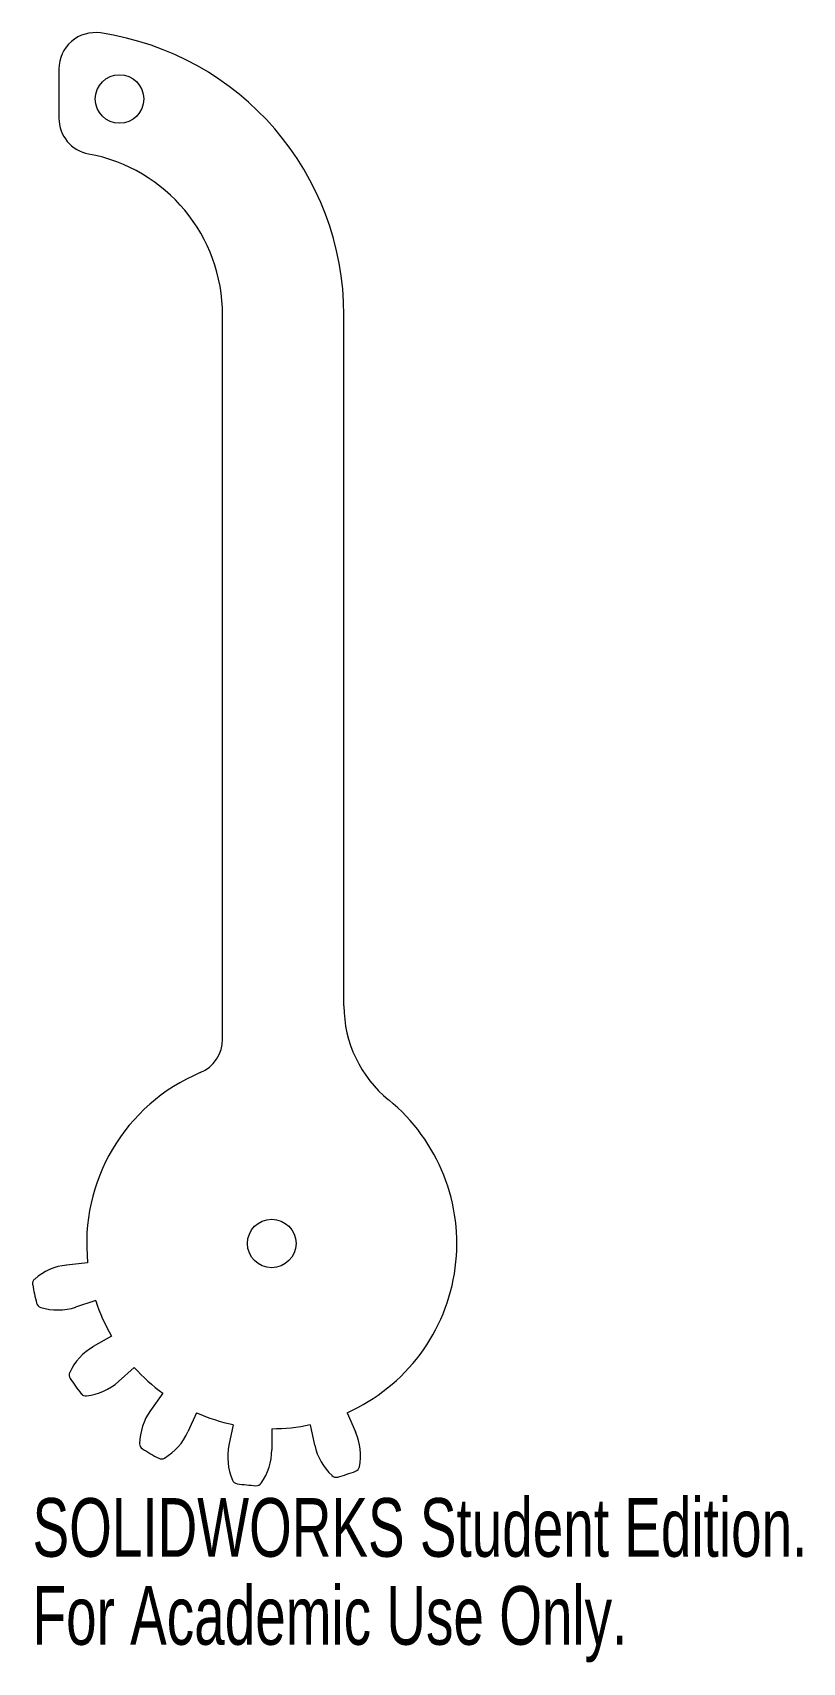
# Model space of a CAD drawing. Header units: millimetres. Extents: x -20 to 44, y -56 to 78.
import ezdxf

# ---------------------------------------------------------------- set-up
doc = ezdxf.new("R2010")
doc.units = ezdxf.units.MM
doc.styles.add('SLDTEXTSTYLE0', font='TXT', dxfattribs={"width": 0.7})

msp = doc.modelspace()

# ---------------------------------------------------------------- linework, layer by layer
at = {"color": 7, "linetype": 'Continuous', "lineweight": 15}
for p, q in [((-17.55, 74.87), (-17.55, 70.82)), ((-4.05, -5.06), (-4.05, 54.59)), ((5.95, -2.33), (5.95, 54.59)), ((-15.18, -23.5), (-16.91, -23.69)), ((-14.51, -26.62), (-16.17, -27.16)), ((-13.22, -29.54), (-14.72, -30.41)), ((-11.34, -32.12), (-12.63, -33.28)), ((-8.97, -34.25), (-9.99, -35.66)), ((-6.21, -35.85), (-6.91, -37.44)), ((6.21, -35.85), (6.91, -37.44)), ((-3.17, -36.84), (-3.53, -38.54)), ((0, -37.17), (0, -38.91)), ((3.17, -36.84), (3.53, -38.54))]:
    msp.add_line(p, q, dxfattribs=at)
for centre in [(-12.55, 72.4), (0, -21.91)]:
    msp.add_circle(centre, 2, dxfattribs=at)
for centre, radius, start, end in [((-14.55, 74.87), 3, 81.585, 180), ((-17.55, 54.59), 23.5, 0, 81.585), ((-14.55, 70.82), 3, 180, 259.5243), ((-17.55, 54.59), 13.5, 0, 79.5243), ((15.95, -2.33), 10, 180, 230.8327), ((-7.05, -5.06), 3, 292.6982, 0), ((0, -21.91), 15.26, 112.6982, 186), ((0, -21.91), 15.26, 294, 50.8327), ((-16.41, -28.4), 4.74, 96, 131.384), ((-19.22, -25.22), 0.5, 131.384, 189.7753), ((0, -21.91), 20, 189.7753, 194.2247), ((-18.9, -26.7), 0.5, 194.2247, 252.616), ((0, -21.91), 15.26, 198, 210), ((-17.63, -22.65), 4.74, 252.616, 288), ((-12.35, -34.52), 4.74, 120, 155.384), ((0, -21.91), 15.26, 222, 234), ((-16.21, -32.75), 0.5, 155.384, 213.7753), ((0, -21.91), 20, 213.7753, 218.2247), ((-15.81, -29.76), 4.74, 276.616, 312), ((-15.32, -33.97), 0.5, 218.2247, 276.616), ((-6.15, -38.45), 4.74, 144, 179.384), ((0, -21.91), 15.26, 246, 258), ((-11.25, -35.51), 4.74, 300.616, 336), ((0, -21.91), 15.26, 270, 282), ((2.58, -39.37), 4.74, 348.616, 24), ((-10.4, -38.41), 0.5, 179.384, 237.7753), ((0, -21.91), 20, 237.7753, 242.2247), ((1.11, -39.52), 4.74, 168, 203.384), ((-4.74, -38.91), 4.74, 324.616, 0), ((8.18, -37.55), 4.74, 192, 227.384), ((-9.09, -39.16), 0.5, 242.2247, 300.616), ((-2.79, -41.21), 0.5, 203.384, 261.7753), ((5.3, -40.67), 0.5, 227.384, 285.7753), ((0, -21.91), 20, 285.7753, 290.2247), ((6.74, -40.21), 0.5, 290.2247, 348.616), ((0, -21.91), 20, 261.7753, 266.2247), ((-1.28, -41.37), 0.5, 266.2247, 324.616)]:
    msp.add_arc(centre, radius, start, end, dxfattribs=at)

# ---------------------------------------------------------------- texts
at = {"color": 7, "linetype": 'Continuous', "char_height": 4.8336, "attachment_point": 1, "style": 'SLDTEXTSTYLE0'}
for s, insert in [('SOLIDWORKS Student Edition.', (-19.72, -42.89)), ('For Academic Use Only.', (-19.72, -50.14))]:
    msp.add_mtext(s, dxfattribs=dict(at, insert=insert))

doc.saveas('drawing.dxf')
